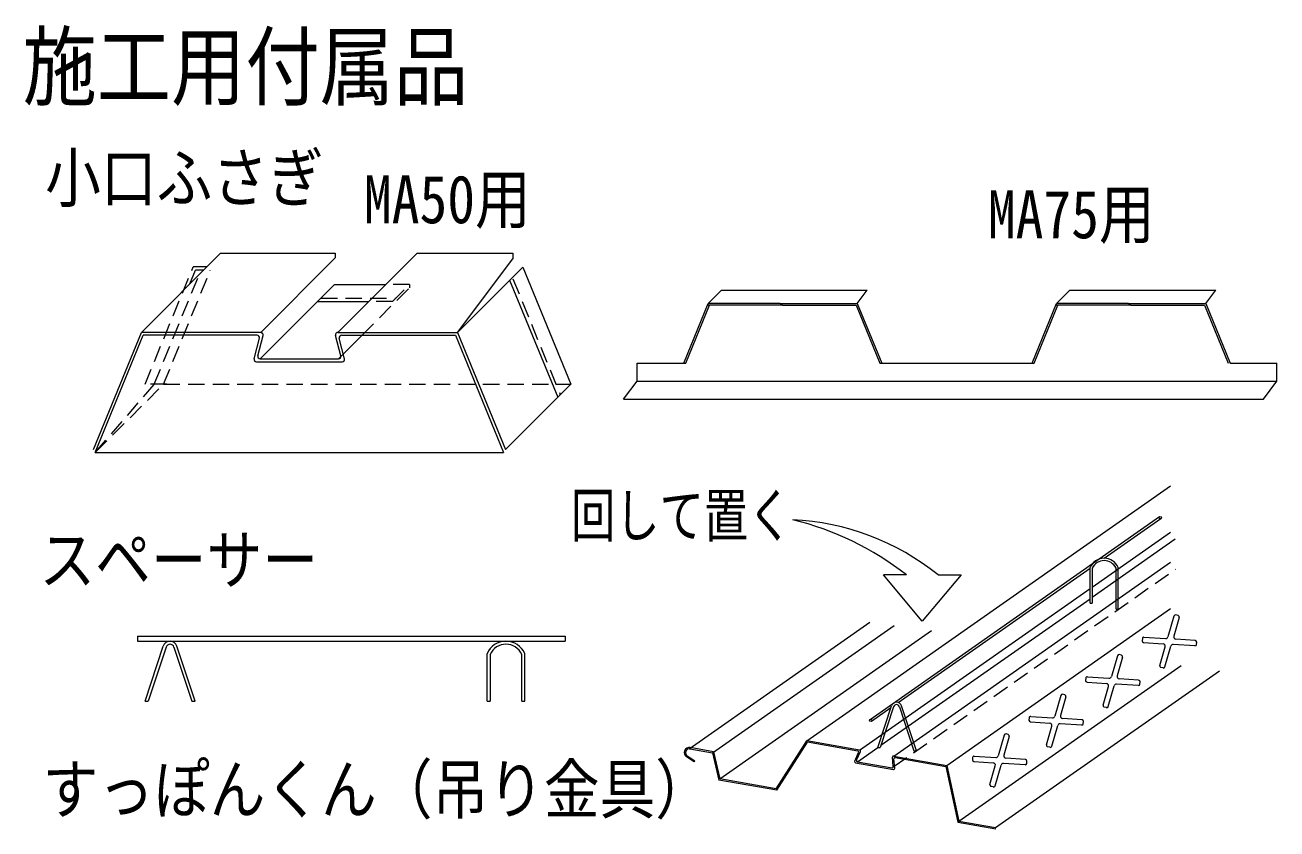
# Model space of a CAD drawing. Units: millimetres, scale not verified. Extents: x -2848 to 2851, y -2045 to 2045.
# Drawn here: x -1281 to -548, y 799 to 1269 of the extents above; entities that cross this region are included whole.
import ezdxf
from ezdxf.enums import TextEntityAlignment as Align

# ---------------------------------------------------------------- set-up
doc = ezdxf.new("R2010")
doc.units = ezdxf.units.MM
doc.header["$LTSCALE"] = 8
doc.linetypes.add('DASHED1', pattern=[1.8, 1.2, -0.6])
doc.layers.add('0-0_0', color=4, linetype='Continuous', lineweight=9)
doc.styles.add('ＭＳ ゴシック', font='')
doc.styles.get('ＭＳ ゴシック').set_extended_font_data('MS Gothic')

msp = doc.modelspace()

# ---------------------------------------------------------------- linework, layer by layer
at = {"layer": '0-0_0'}
for p, q in [((-1213.137, 1089.401), (-1166.711, 1135.826)), ((-1166.711, 1135.826), (-1099.562, 1135.826)), ((-1143.159, 1089.401), (-1099.562, 1132.998)), ((-1099.562, 1135.826), (-1099.562, 1132.998)), ((-1097.958, 1089.401), (-1051.532, 1135.826)), ((-1051.532, 1135.826), (-995.465, 1135.826)), ((-1027.947, 1089.401), (-995.465, 1132.503)), ((-995.465, 1135.826), (-995.465, 1132.503)), ((-1184.69, 1117.847), (-1181.422, 1125.826)), ((-1176.711, 1125.826), (-1181.422, 1125.826)), ((-1027.947, 1089.401), (-989.635, 1127.712)), ((-989.635, 1127.712), (-961.495, 1059.05)), ((-1143.486, 1073.924), (-1099.86, 1117.55)), ((-1099.86, 1117.55), (-1069.809, 1117.55)), ((-997.301, 1120.046), (-969.161, 1051.385)), ((-880.926, 1106.368), (-873.158, 1114.136)), ((-873.158, 1114.136), (-787.708, 1114.136)), ((-793.562, 1106.368), (-787.708, 1114.136)), ((-668.998, 1114.136), (-583.549, 1114.136)), ((-589.403, 1106.368), (-583.549, 1114.136)), ((-1109.86, 1107.55), (-1079.809, 1107.55)), ((-895.285, 1071.314), (-880.926, 1106.368)), ((-894.104, 1071.314), (-880.193, 1105.275)), ((-837.466, 1105.275), (-881.374, 1105.275)), ((-838.876, 1106.368), (-880.926, 1106.368)), ((-838.876, 1106.368), (-793.562, 1106.368)), ((-837.466, 1105.275), (-794.296, 1105.275)), ((-794.296, 1105.275), (-780.378, 1071.314)), ((-793.562, 1106.368), (-779.197, 1071.314)), ((-691.126, 1071.314), (-676.766, 1106.368)), ((-689.945, 1071.314), (-676.033, 1105.275)), ((-633.306, 1105.275), (-677.214, 1105.275)), ((-634.716, 1106.368), (-589.403, 1106.368)), ((-633.306, 1105.275), (-590.136, 1105.275)), ((-590.136, 1105.275), (-576.218, 1071.314)), ((-589.403, 1106.368), (-575.037, 1071.314)), ((-1097.603, 1073.924), (-1083.815, 1087.712)), ((-922.663, 1071.314), (-894.104, 1071.314)), ((-922.663, 1060.835), (-922.663, 1071.314)), ((-780.378, 1071.314), (-689.945, 1071.314)), ((-575.037, 1071.314), (-547.657, 1071.314)), ((-999.807, 1020.739), (-961.495, 1059.05)), ((-930.56, 1050.357), (-922.663, 1060.835)), ((-922.663, 1060.835), (-547.657, 1060.835)), ((-930.56, 1050.357), (-555.554, 1050.357)), ((-1240.13, 1019.05), (-1000.939, 1019.05)), ((-823.212, 850.286), (-610.038, 999.551)), ((-655.866, 940.279), (-610.038, 972.369)), ((-655.866, 934.394), (-607.272, 968.42)), ((-772.169, 841.285), (-610.038, 954.81)), ((-657.216, 930.738), (-657.216, 951.642)), ((-655.866, 951.357), (-655.866, 930.738)), ((-641.98, 927.24), (-641.98, 951.357)), ((-640.63, 927.24), (-640.63, 951.642)), ((-792.2, 844.817), (-657.216, 939.334)), ((-779.744, 847.654), (-657.216, 933.45)), ((-741.142, 835.814), (-610.038, 927.615)), ((-657.216, 930.738), (-655.866, 930.738)), ((-641.98, 927.24), (-640.63, 927.24)), ((-892.117, 845.59), (-786.189, 919.762)), ((-878.482, 843.186), (-771.95, 917.781)), ((-608.007, 923.28), (-611.524, 911.08)), ((-604.98, 922.408), (-608.148, 911.419)), ((-605.596, 923.522), (-606.893, 923.896)), ((-1215.462, 911.561), (-964.836, 911.561)), ((-1215.462, 911.561), (-1215.462, 908.561)), ((-964.836, 911.561), (-964.836, 908.561)), ((-874.052, 827.875), (-750.014, 914.728)), ((-626.539, 910.139), (-626.632, 908.792)), ((-625.58, 910.975), (-612.914, 910.107)), ((-1215.462, 908.561), (-964.836, 908.561)), ((-1210.963, 873.353), (-1200.302, 905.677)), ((-1198.592, 905.113), (-1209.068, 873.353)), ((-1194.034, 905.113), (-1183.558, 873.353)), ((-1181.662, 873.353), (-1192.324, 905.677)), ((-625.795, 907.833), (-614.386, 907.051)), ((-616.349, 894.342), (-613.182, 905.33)), ((-613.322, 893.469), (-609.806, 905.669)), ((-595.749, 905.774), (-608.416, 906.642)), ((-595.534, 908.916), (-606.943, 909.698)), ((-594.79, 906.61), (-594.697, 907.957)), ((-1010.538, 873.353), (-1010.538, 901.224)), ((-1008.738, 900.845), (-1008.738, 873.353)), ((-990.224, 873.353), (-990.224, 900.845)), ((-988.424, 873.353), (-988.424, 901.224)), ((-641.182, 900.05), (-644.699, 887.85)), ((-638.156, 899.178), (-641.323, 888.189)), ((-638.771, 900.292), (-640.069, 900.666)), ((-734.037, 803.187), (-603.796, 894.382)), ((-712.507, 799.39), (-581.314, 891.254)), ((-658.756, 887.746), (-646.089, 886.878)), ((-614.436, 892.854), (-615.734, 893.227)), ((-659.715, 886.909), (-659.807, 885.562)), ((-658.971, 884.603), (-647.562, 883.821)), ((-649.524, 871.111), (-646.357, 882.1)), ((-646.498, 870.239), (-642.981, 882.439)), ((-628.925, 882.544), (-641.591, 883.412)), ((-628.71, 885.686), (-640.118, 886.468)), ((-627.965, 883.38), (-627.873, 884.727)), ((-1210.963, 873.353), (-1209.068, 873.353)), ((-1183.558, 873.353), (-1181.662, 873.353)), ((-1010.538, 873.353), (-1008.738, 873.353)), ((-990.224, 873.353), (-988.424, 873.353)), ((-674.358, 876.821), (-677.875, 864.621)), ((-671.332, 875.948), (-674.499, 864.959)), ((-671.947, 877.062), (-673.244, 877.436)), ((-781.592, 846.36), (-773.595, 870.603)), ((-772.314, 870.18), (-780.17, 846.36)), ((-768.894, 870.18), (-760.385, 844.382)), ((-758.963, 844.382), (-767.613, 870.603)), ((-647.612, 869.623), (-648.909, 869.998)), ((-692.891, 863.679), (-692.983, 862.333)), ((-692.147, 861.373), (-680.738, 860.591)), ((-691.931, 864.516), (-679.265, 863.647)), ((-682.7, 847.882), (-679.533, 858.87)), ((-679.674, 847.009), (-676.157, 859.209)), ((-662.1, 859.314), (-674.767, 860.182)), ((-661.885, 862.457), (-673.294, 863.238)), ((-661.141, 860.15), (-661.049, 861.497)), ((-707.534, 853.59), (-711.05, 841.39)), ((-704.507, 852.718), (-707.675, 841.73)), ((-705.123, 853.832), (-706.42, 854.206)), ((-793.554, 837.984), (-781.592, 846.36)), ((-781.592, 846.36), (-780.17, 846.36)), ((-760.385, 844.382), (-758.963, 844.382)), ((-680.787, 846.394), (-682.085, 846.767)), ((-726.066, 840.45), (-726.159, 839.102)), ((-725.322, 838.143), (-713.913, 837.362)), ((-725.107, 841.286), (-712.44, 840.418)), ((-695.276, 836.084), (-707.943, 836.952)), ((-695.061, 839.226), (-706.47, 840.009)), ((-694.317, 836.921), (-694.224, 838.267)), ((-715.876, 824.652), (-712.708, 835.641)), ((-712.849, 823.779), (-709.332, 835.979)), ((-713.963, 823.164), (-715.26, 823.538))]:
    msp.add_line(p, q, dxfattribs=at)
at = {"layer": '0-0_0', "linetype": 'DASHED1'}
for p, q in [((-1210.936, 1059.05), (-1182.763, 1127.826)), ((-1205.533, 1059.05), (-1178.179, 1125.826)), ((-1200.13, 1059.05), (-1172.776, 1125.826)), ((-1174.711, 1127.826), (-1182.763, 1127.826)), ((-1083.815, 1087.712), (-1055.978, 1115.55)), ((-1055.978, 1117.55), (-1069.809, 1117.55)), ((-995.45, 1120.805), (-967.628, 1052.918)), ((-1107.86, 1109.55), (-1063.978, 1109.55)), ((-1065.978, 1107.55), (-1079.809, 1107.55)), ((-1240.13, 1019.05), (-1200.13, 1059.05)), ((-1240.13, 1019.05), (-1205.533, 1059.05)), ((-1198.161, 1059.05), (-1210.936, 1059.05)), ((-1200.13, 1059.05), (-961.495, 1059.05)), ((-772.468, 834.926), (-607.148, 950.684))]:
    msp.add_line(p, q, dxfattribs=at)
at = {"layer": '0-0_0', "color": 6, "lineweight": 18}
for p, q in [((-1241.262, 1020.739), (-1213.137, 1089.401)), ((-1240.13, 1019.05), (-1212.004, 1087.712)), ((-1143.159, 1089.401), (-1213.137, 1089.401)), ((-1145.332, 1087.712), (-1212.004, 1087.712)), ((-1147.022, 1073.99), (-1143.969, 1085.958)), ((-1144.849, 1075.679), (-1141.796, 1087.646)), ((-1096.241, 1075.682), (-1099.321, 1087.642)), ((-1097.958, 1089.401), (-1027.947, 1089.401)), ((-1094.062, 1073.994), (-1097.142, 1085.954)), ((-1095.779, 1087.712), (-1029.079, 1087.712)), ((-1029.079, 1087.712), (-1000.939, 1019.05)), ((-1027.947, 1089.401), (-999.807, 1020.739)), ((-1145.658, 1072.236), (-1095.425, 1072.236)), ((-1143.486, 1073.924), (-1097.603, 1073.924)), ((-891.625, 845.504), (-878.482, 843.186)), ((-877.858, 843.848), (-891.493, 846.252)), ((-877.858, 843.848), (-874.052, 827.875)), ((-841.042, 822.054), (-823.212, 850.286)), ((-840.671, 821.218), (-822.842, 849.449)), ((-792.2, 844.817), (-823.212, 850.286)), ((-793.295, 844.238), (-822.842, 849.449)), ((-794.021, 838.868), (-791.733, 843.933)), ((-889.134, 837.901), (-893.633, 840.827)), ((-893.218, 841.464), (-888.72, 838.538)), ((-889.134, 837.901), (-888.72, 838.538)), ((-878.482, 843.186), (-874.675, 827.214)), ((-795.116, 838.29), (-792.828, 843.354)), ((-794.649, 837.406), (-772.387, 833.48)), ((-793.554, 837.984), (-773.221, 834.398)), ((-772.479, 835.071), (-772.91, 840.613)), ((-772.169, 841.285), (-741.142, 835.814)), ((-771.646, 834.153), (-772.076, 839.694)), ((-771.335, 840.366), (-741.776, 835.154)), ((-741.776, 835.154), (-734.671, 802.527)), ((-741.142, 835.814), (-734.037, 803.187)), ((-840.671, 821.218), (-874.675, 827.214)), ((-841.042, 822.054), (-874.052, 827.875)), ((-734.671, 802.527), (-712.319, 798.586)), ((-734.037, 803.187), (-712.507, 799.39))]:
    msp.add_line(p, q, dxfattribs=at)
at = {"layer": '0-0_0', "color": 2, "lineweight": 18}
for p, q in [((-786.084, 862.75), (-616.451, 981.529)), ((-648.923, 957.144), (-615.677, 980.423)), ((-764.823, 947.328), (-778.323, 947.328)), ((-769.642, 872.616), (-657.216, 951.338)), ((-746.194, 947.328), (-743.494, 947.328)), ((-746.194, 947.328), (-739.445, 947.328)), ((-746.194, 947.328), (-732.694, 947.328)), ((-785.31, 861.645), (-773.919, 869.621))]:
    msp.add_line(p, q, dxfattribs=at)
at = {"layer": '0-0_0', "linetype": 'DASHED1'}
msp.add_lwpolyline([(-1065.978, 1107.55), (-1055.978, 1117.55), (-1055.978, 1115.55)], dxfattribs=at)
at = {"layer": '0-0_0'}
for points in [[(-634.716, 1106.368), (-676.766, 1106.368), (-668.998, 1114.136)], [(-555.554, 1050.357), (-547.657, 1060.835), (-547.657, 1071.314)]]:
    msp.add_lwpolyline(points, dxfattribs=at)
at = {"layer": '0-0_0', "color": 2, "lineweight": 18}
msp.add_lwpolyline([(-732.694, 947.328), (-755.509, 920.328), (-778.323, 947.328)], dxfattribs=at)
for centre in [(-616.064, 980.976), (-785.698, 862.198)]:
    msp.add_circle(centre, 0.675, dxfattribs=at)
at = {"layer": '0-0_0', "color": 6, "lineweight": 18}
for centre, radius, start, end in [((-1145.332, 1086.305), 1.407, 345.688, 90), ((-1143.159, 1087.994), 1.407, 345.688, 90), ((-1097.958, 1087.994), 1.407, 90, 194.44), ((-1095.779, 1086.305), 1.407, 90, 194.439), ((-1145.658, 1073.643), 1.407, 165.688, 270), ((-1143.486, 1075.331), 1.407, 165.688, 270), ((-1097.603, 1075.331), 1.407, 270, 14.44), ((-1095.425, 1073.643), 1.407, 270, 14.439), ((-892.01, 843.322), 2.976, 80, 236.954), ((-892.01, 843.322), 2.216, 80, 236.954), ((-793.405, 843.615), 0.633, 335.688, 80), ((-792.31, 844.194), 0.633, 335.688, 80), ((-794.539, 838.029), 0.633, 155.688, 260), ((-793.444, 838.607), 0.633, 155.688, 260), ((-772.278, 840.662), 0.633, 80, 184.44), ((-771.445, 839.743), 0.633, 80, 184.439), ((-773.11, 835.022), 0.633, 260, 4.44), ((-772.278, 834.104), 0.633, 260, 4.439)]:
    msp.add_arc(centre, radius, start, end, dxfattribs=at)
at = {"layer": '0-0_0', "color": 2, "lineweight": 18}
for centre, radius, start, end in [((-872.057, 811.066), 173.397, 51.799, 76.453), ((-838.19, 833.22), 146.574, 51.124, 87.36)]:
    msp.add_arc(centre, radius, start, end, dxfattribs=at)
at = {"layer": '0-0_0'}
for centre, radius, start, end in [((-648.923, 948.144), 9, 22.866, 157.134), ((-648.923, 948.144), 7.65, 24.831, 155.169), ((-607.142, 923.031), 0.9, 73.92, 163.92), ((-605.845, 922.657), 0.9, 343.92, 73.92), ((-625.642, 910.078), 0.9, 86.08, 176.08), ((-612.821, 911.454), 1.35, 266.08, 343.92), ((-606.85, 911.045), 1.35, 163.92, 266.08), ((-1196.313, 904.361), 4.2, 18.255, 161.745), ((-1196.313, 904.361), 2.4, 18.255, 161.745), ((-999.481, 896.561), 12, 22.866, 157.134), ((-999.481, 896.561), 10.2, 24.831, 155.169), ((-625.734, 908.73), 0.9, 176.08, 266.08), ((-614.478, 905.704), 1.35, 343.92, 86.08), ((-608.508, 905.295), 1.35, 86.08, 163.92), ((-595.687, 906.671), 0.9, 266.08, 356.08), ((-595.595, 908.018), 0.9, 356.08, 86.08), ((-640.318, 899.801), 0.9, 73.92, 163.92), ((-639.021, 899.427), 0.9, 343.92, 73.92), ((-658.818, 886.847), 0.9, 86.08, 176.08), ((-645.997, 888.224), 1.35, 266.08, 343.92), ((-640.026, 887.815), 1.35, 163.92, 266.08), ((-615.484, 894.092), 0.9, 163.92, 253.92), ((-614.186, 893.718), 0.9, 253.92, 343.92), ((-658.91, 885.501), 0.9, 176.08, 266.08), ((-647.654, 882.474), 1.35, 343.92, 86.08), ((-641.684, 882.065), 1.35, 86.08, 163.92), ((-628.863, 883.442), 0.9, 266.08, 356.08), ((-628.77, 884.789), 0.9, 356.08, 86.08), ((-673.494, 876.571), 0.9, 73.92, 163.92), ((-672.197, 876.198), 0.9, 343.92, 73.92), ((-770.604, 869.616), 3.15, 18.255, 161.745), ((-770.604, 869.616), 1.8, 18.255, 161.745), ((-648.659, 870.862), 0.9, 163.92, 253.92), ((-647.362, 870.488), 0.9, 253.92, 343.92), ((-692.086, 862.271), 0.9, 176.08, 266.08), ((-691.993, 863.618), 0.9, 86.08, 176.08), ((-680.83, 859.244), 1.35, 343.92, 86.08), ((-679.172, 864.994), 1.35, 266.08, 343.92), ((-674.859, 858.835), 1.35, 86.08, 163.92), ((-673.202, 864.586), 1.35, 163.92, 266.08), ((-662.038, 860.212), 0.9, 266.08, 356.08), ((-661.946, 861.558), 0.9, 356.08, 86.08), ((-706.67, 853.342), 0.9, 73.92, 163.92), ((-705.372, 852.967), 0.9, 343.92, 73.92), ((-681.835, 847.632), 0.9, 163.92, 253.92), ((-680.538, 847.258), 0.9, 253.92, 343.92), ((-725.261, 839.041), 0.9, 176.08, 266.08), ((-725.169, 840.388), 0.9, 86.08, 176.08), ((-714.006, 836.014), 1.35, 343.92, 86.08), ((-712.348, 841.765), 1.35, 266.08, 343.92), ((-708.035, 835.606), 1.35, 86.08, 163.92), ((-706.378, 841.355), 1.35, 163.92, 266.08), ((-695.214, 836.982), 0.9, 266.08, 356.08), ((-695.122, 838.329), 0.9, 356.08, 86.08), ((-715.011, 824.402), 0.9, 163.92, 253.92), ((-713.714, 824.029), 0.9, 253.92, 343.92)]:
    msp.add_arc(centre, radius, start, end, dxfattribs=at)

# ---------------------------------------------------------------- texts
at = {"layer": '0-0_0', "color": 7, "style": 'ＭＳ ゴシック'}
for s, height, width, p in [('施工用付属品', 37.54, 0.85, (-1282.726, 1215.094)), ('小口ふさぎ', 28.15, 0.85, (-1269.496, 1157.408)), ('MA50用', 28.15, 0.85, (-1082.69, 1144.882)), ('MA75用', 28.15, 0.85, (-717.074, 1136.083)), ('回して置く', 25.34, 0.75, (-961.313, 961.991)), ('スペーサー', 28.15, 0.85, (-1272.838, 933.722)), ('すっぽんくん（吊り金具）', 28.15, 0.85, (-1270.993, 799.315))]:
    msp.add_text(s, height=height, dxfattribs=dict(at, width=width)).set_placement(p, align=Align.BOTTOM_LEFT)

doc.saveas('drawing.dxf')
